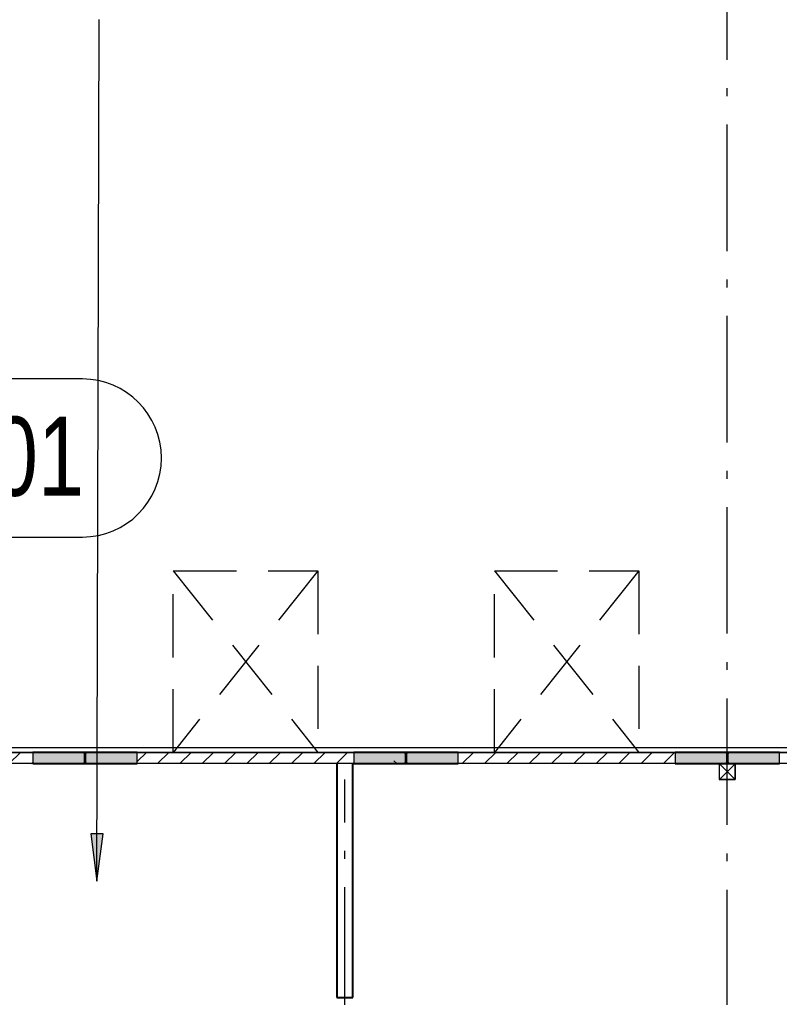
# Model space of a CAD drawing. Header units: metres. Extents: x -55 to 260, y -121 to 64.
# Drawn here: x 88.58 to 98.2, y -63.92 to -51.55 of the extents above; entities that cross this region are included whole.
import ezdxf

# ---------------------------------------------------------------- set-up
doc = ezdxf.new("R2010")
doc.units = ezdxf.units.M
doc.linetypes.add('01_Grid', pattern=[2.32, 1.6, -0.36, 0, -0.36])
doc.linetypes.add('04_Proyection', pattern=[1.2, 0.8, -0.4])
for name, color, linetype, lineweight in [('0-1', 7, 'Continuous', 5), ('03EJES-1', 1, '01_Grid', 5), ('06MUR-1', 253, 'Continuous', 5), ('06MUR-2', 53, 'Continuous', 25), ('06MUR-3', 8, 'Continuous', 25), ('06MUREXT-1', 9, 'Continuous', 15), ('06MUREXT-4', 92, 'Continuous', 15), ('17EQAGUA-1', 253, 'Continuous', 5), ('26VENT-1', 253, 'Continuous', 5), ('26VENT-4', 253, '04_Proyection', 5), ('29NOTAS', 2, 'Continuous', 5), ('32NOMZON', 2, 'Continuous', 5), ('70LINEA-1', 254, 'Continuous', 5), ('70LINEA-2', 1, 'Continuous', 5), ('70LINEA-6', 253, 'Continuous', 5), ('70LINEA_0_25-1', 9, 'Continuous', 15)]:
    doc.layers.add(name, color=color, linetype=linetype, lineweight=lineweight)
doc.styles.add('Arial_1', font='arial.ttf', dxfattribs={"width": 0.75, "height": 1})
pattern_1 = [(50, (0, 0), (2.914806, -0.25534), [0.3048, -3.353]), (355, (0, 0), (-0.5639, 3.05678), [0.24384, -2.682]), (100.451, (0.243, -0.0213), (2.35075, 2.801895), [0.25904, -2.849]), (46.184, (0, 0.8128), (4.336665, -0.672795), [0.4572, -5.029]), (96.636, (0.3614, 0.7567), (3.798, 3.95842), [0.38856, -4.274]), (351.184, (0, 0.813), (3.79858, 3.95859), [0.36576, -4.023]), (21, (0.4064, 0.6096), (2.425556, -1.63645), [0.3048, -3.353]), (326, (0.4064, 0.6096), (0.98876, 2.946903), [0.24384, -2.682]), (71.451, (0.6086, 0.4733), (3.414398, 1.310927), [0.25904, -2.849]), (37.5, (0, 0), (0.049559, 1.352701), [0.13411, -2.516, 0.13411, -2.589, -2.692]), (37.5, (0, 0), (0.049559, 1.352701), [-5.373, 0.13411, -2.558]), (7.5, (0, 0), (1.06888, 1.603233), [0.13411, -1.418, 0.13411, -2.455, -1.026]), (7.5, (0, 0), (1.06888, 1.603233), [-4.141, 0.13411, -0.89205]), (327.5, (-0.9063, 0), (2.1693145, -0.091976), [0.13411, -0.88189, 0.13411, -3.036, -4.206]), (327.5, (-0.9063, 0), (2.1693145, -0.091976), [-4.186, 0.13411, -4.072]), (317.5, (-1.313, 0), (2.370307, 0.40642), [0.13411, -1.187, 0.13411, -1.971, -2.987]), (317.5, (-1.313, 0), (2.370307, 0.40642), [-3.426, 0.13411, -2.853])]
pattern_2 = [(45, (-95.379, 60.889), (-0.14142136, 0.14142136), [])]
pattern_3 = [(45, (-91.315, 60.889), (-0.14142136, 0.14142136), [])]

# ---------------------------------------------------------------- blocks, each defined once
blk = doc.blocks.new('Docks - Knockout - Cw9_x10__ Lv6_x8_-V16-A1 _ A700')
at = {"layer": '70LINEA-2'}
h = blk.add_hatch(dxfattribs=at)
h.set_pattern_fill('FP_17', color=256, style=0, pattern_type=2)
h.set_pattern_definition([(45, (-99.443, 60.889), (-0.14142136, 0.14142136), [])])
h.paths.add_polyline_path([(1.4966, -0.07085), (1.4966, 0.07085), (-1.2466, 0.07085), (-1.2466, -0.07085), (0.34704, -0.07085)])
at = {"layer": '26VENT-1'}
for p, q in [((1.4966, 0.07085), (-1.2466, 0.07085)), ((1.4966, -0.07085), (-1.2466, -0.07085))]:
    blk.add_line(p, q, dxfattribs=at)
at = {"layer": '26VENT-4'}
for p, q in [((-0.7894, 2.36755), (1.0394, 0.07085)), ((1.0394, 2.36755), (-0.7894, 0.07085)), ((-0.7894, 2.36755), (1.0394, 2.36755)), ((-0.7894, 0.07085), (-0.7894, 2.36755)), ((1.0394, 2.36755), (1.0394, 0.07085))]:
    blk.add_line(p, q, dxfattribs=at)
at = {"layer": '70LINEA-6'}
for p, q in [((-1.2466, 0.07085), (1.4966, 0.07085)), ((-1.2466, -0.07085), (-1.2466, 0.07085)), ((1.4966, 0.07085), (1.4966, -0.07085)), ((1.4966, -0.07085), (-1.2466, -0.07085))]:
    blk.add_line(p, q, dxfattribs=at)
blk = doc.blocks.new('Docks - Knockout - Cw9_x10__ Lv6_x8_-V17-A1 _ A700')
at = {"layer": '70LINEA-2'}
h = blk.add_hatch(dxfattribs=at)
h.set_pattern_fill('FP_18', color=256, style=0, pattern_type=2)
h.set_pattern_definition(pattern_2)
h.paths.add_polyline_path([(1.4966, -0.07085), (1.4966, 0.07085), (-1.2466, 0.07085), (-1.2466, -0.07085), (1.32978, -0.07085)])
at = {"layer": '26VENT-1'}
for p, q in [((1.4966, 0.07085), (-1.2466, 0.07085)), ((1.4966, -0.07085), (-1.2466, -0.07085))]:
    blk.add_line(p, q, dxfattribs=at)
at = {"layer": '26VENT-4'}
for p, q in [((-0.7894, 2.36755), (1.0394, 0.07085)), ((1.0394, 2.36755), (-0.7894, 0.07085)), ((-0.7894, 2.36755), (1.0394, 2.36755)), ((-0.7894, 0.07085), (-0.7894, 2.36755)), ((1.0394, 2.36755), (1.0394, 0.07085))]:
    blk.add_line(p, q, dxfattribs=at)
at = {"layer": '70LINEA-6'}
for p, q in [((-1.2466, 0.07085), (1.4966, 0.07085)), ((-1.2466, -0.07085), (-1.2466, 0.07085)), ((1.4966, 0.07085), (1.4966, -0.07085)), ((1.4966, -0.07085), (-1.2466, -0.07085))]:
    blk.add_line(p, q, dxfattribs=at)
blk = doc.blocks.new('Docks - Knockout - Cw9_x10__ Lv6_x8_-V18-A1 _ A700')
at = {"layer": '70LINEA-2'}
h = blk.add_hatch(dxfattribs=at)
h.set_pattern_fill('FP_19', color=256, style=0, pattern_type=2)
h.set_pattern_definition(pattern_3)
h.paths.add_polyline_path([(1.4966, -0.07085), (1.4966, 0.07085), (-1.2466, 0.07085), (-1.2466, -0.07085), (0.77188, -0.07085)])
at = {"layer": '26VENT-1'}
for p, q in [((1.4966, 0.07085), (-1.2466, 0.07085)), ((1.4966, -0.07085), (-1.2466, -0.07085))]:
    blk.add_line(p, q, dxfattribs=at)
at = {"layer": '26VENT-4'}
for p, q in [((-0.7894, 2.36755), (1.0394, 0.07085)), ((1.0394, 2.36755), (-0.7894, 0.07085)), ((-0.7894, 2.36755), (1.0394, 2.36755)), ((-0.7894, 0.07085), (-0.7894, 2.36755)), ((1.0394, 2.36755), (1.0394, 0.07085))]:
    blk.add_line(p, q, dxfattribs=at)
at = {"layer": '70LINEA-6'}
for p, q in [((-1.2466, 0.07085), (1.4966, 0.07085)), ((-1.2466, -0.07085), (-1.2466, 0.07085)), ((1.4966, 0.07085), (1.4966, -0.07085)), ((1.4966, -0.07085), (-1.2466, -0.07085))]:
    blk.add_line(p, q, dxfattribs=at)
blk = doc.blocks.new('Downspout - Square - Downspout - Square 8_x8_-7117014-A1 _ A700')
at = {"layer": '17EQAGUA-1'}
for p, q in [((0.102, 0.203), (-0.102, 0.203)), ((-0.102, 0.203), (-0.102, 0)), ((-0.099, 0.2), (0.099, 0.2)), ((-0.099, 0.003), (-0.099, 0.2)), ((0.099, 0.2), (-0.099, 0.003)), ((-0.099, 0.2), (0.099, 0.003)), ((0.099, 0.2), (0.099, 0.003)), ((0.102, 0), (0.102, 0.203)), ((-0.102, 0), (0.102, 0)), ((0.099, 0.003), (-0.099, 0.003))]:
    blk.add_line(p, q, dxfattribs=at)
blk = doc.blocks.new('22011_AR_rvt-1-A1 _ A700')
at = {"layer": '06MUR-1'}
h = blk.add_hatch(dxfattribs=at)
h.set_pattern_fill('FP_1', color=256, style=0, pattern_type=2)
h.set_pattern_definition(pattern_1)
h.paths.add_polyline_path([(158.334, -60.959), (159.156, -60.959), (159.156, -60.819), (157.836, -60.819), (157.836, -60.959)])
h.paths.add_polyline_path([(161.9, -60.959), (163.219, -60.959), (163.219, -60.819), (161.9, -60.819), (161.9, -60.825)])
h.paths.add_polyline_path([(166.624, -60.959), (166.624, -60.819), (165.965, -60.819), (165.965, -60.959), (166.037, -60.959)])
h.paths.add_polyline_path([(151.028, -60.959), (151.028, -60.819), (149.708, -60.819), (149.708, -60.959)])
h.paths.add_polyline_path([(145.644, -60.959), (146.964, -60.959), (146.964, -60.819), (145.644, -60.819), (145.644, -60.891)])
h.paths.add_polyline_path([(153.772, -60.959), (155.092, -60.959), (155.092, -60.819), (153.772, -60.819), (153.772, -60.858)])
h.paths.add_polyline_path([(142.9, -60.959), (142.9, -60.819), (141.58, -60.819), (141.58, -60.959)])
h.paths.add_polyline_path([(137.516, -60.959), (138.836, -60.959), (138.836, -60.819), (137.516, -60.819), (137.516, -60.924)])
h.paths.add_polyline_path([(130.603, -60.959), (130.708, -60.959), (130.708, -60.819), (128.654, -60.819), (128.654, -60.959), (129.062, -60.959)])
h.paths.add_polyline_path([(133.452, -60.959), (134.772, -60.959), (134.772, -60.819), (133.452, -60.819), (133.452, -60.941)])
h.paths.add_polyline_path([(127.378, -60.959), (127.378, -60.819), (125.324, -60.823), (125.324, -60.959), (125.981, -60.959)])
h.paths.add_polyline_path([(117.196, -60.959), (118.516, -60.959), (118.516, -60.819), (117.196, -60.819), (117.196, -60.941)])
h.paths.add_polyline_path([(122.58, -60.959), (122.58, -60.819), (121.26, -60.819), (121.26, -60.959), (121.359, -60.959)])
h.paths.add_polyline_path([(114.452, -60.959), (114.452, -60.819), (113.132, -60.819), (113.132, -60.959)])
h.paths.add_polyline_path([(109.068, -60.959), (110.388, -60.959), (110.388, -60.819), (109.068, -60.819), (109.068, -60.927)])
h.paths.add_polyline_path([(105.004, -60.959), (106.324, -60.959), (106.324, -60.819), (105.004, -60.819), (105.004, -60.919)])
h.paths.add_polyline_path([(100.94, -60.959), (102.26, -60.959), (102.26, -60.819), (100.94, -60.819), (100.94, -60.912)])
h.paths.add_polyline_path([(98.196, -60.959), (98.196, -60.819), (96.876, -60.819), (96.876, -60.959)])
h.paths.add_polyline_path([(90.068, -60.959), (90.068, -60.819), (88.748, -60.819), (88.748, -60.959), (89.006, -60.959)])
h.paths.add_polyline_path([(93.628, -60.959), (94.132, -60.959), (94.132, -60.819), (92.812, -60.819), (92.812, -60.959)])
h.paths.add_polyline_path([(85.924, -60.959), (86.004, -60.959), (86.004, -60.819), (85.141, -60.819), (85.141, -60.959)])
h.paths.add_polyline_path([(80.62, -60.959), (81.483, -60.959), (81.483, -60.819), (80.62, -60.819), (80.62, -60.92)])
h.paths.add_polyline_path([(77.876, -60.959), (77.876, -60.819), (75.822, -60.819), (75.822, -60.959), (76.681, -60.959)])
h.paths.add_polyline_path([(69.748, -60.959), (69.748, -60.819), (68.428, -60.819), (68.428, -60.959)])
h.paths.add_polyline_path([(74.546, -60.959), (74.546, -60.819), (72.492, -60.819), (72.492, -60.959), (73.599, -60.959)])
h.paths.add_polyline_path([(61.274, -60.959), (61.62, -60.959), (61.62, -60.819), (60.3, -60.819), (60.3, -60.959)])
h.paths.add_polyline_path([(56.236, -60.959), (57.556, -60.959), (57.556, -60.819), (56.236, -60.819), (56.236, -60.913)])
h.paths.add_polyline_path([(64.364, -60.959), (65.684, -60.959), (65.684, -60.819), (64.364, -60.819), (64.364, -60.902)])
h.paths.add_polyline_path([(49.428, -60.959), (49.428, -60.819), (48.108, -60.819), (48.108, -60.959), (48.949, -60.959)])
h.paths.add_polyline_path([(44.044, -60.959), (45.364, -60.959), (45.364, -60.819), (44.044, -60.819), (44.044, -60.928)])
h.paths.add_polyline_path([(52.172, -60.959), (53.492, -60.959), (53.492, -60.819), (52.172, -60.819), (52.172, -60.918)])
h.paths.add_polyline_path([(41.3, -60.959), (41.3, -60.819), (39.98, -60.819), (39.98, -60.959), (41.246, -60.959)])
h.paths.add_polyline_path([(31.852, -60.959), (33.172, -60.959), (33.172, -60.819), (31.852, -60.819), (31.852, -60.944)])
h.paths.add_polyline_path([(36.624, -60.959), (37.236, -60.959), (37.236, -60.819), (35.916, -60.819), (35.916, -60.959)])
h.paths.add_polyline_path([(28.921, -60.959), (29.108, -60.959), (29.108, -60.819), (27.788, -60.819), (27.788, -60.959)])
h.paths.add_polyline_path([(19.677, -60.959), (20.98, -60.958), (20.98, -60.819), (19.661, -60.819), (19.661, -60.959)])
h.paths.add_polyline_path([(24.299, -60.959), (25.044, -60.959), (25.044, -60.819), (23.724, -60.819), (23.724, -60.959)])
h.paths.add_polyline_path([(16.915, -60.959), (16.915, -60.819), (16.256, -60.819), (16.256, -60.959), (16.596, -60.959)])
h = blk.add_hatch(dxfattribs=at)
h.set_pattern_fill('FP_1', color=256, style=0, pattern_type=2)
h.set_pattern_definition(pattern_1)
h.paths.add_polyline_path([(155.092, -60.819), (155.092, -60.818), (153.772, -60.819)])
h.paths.add_polyline_path([(110.388, -60.819), (110.388, -60.818), (109.068, -60.819)])
h.paths.add_polyline_path([(114.452, -60.819), (114.452, -60.818), (113.132, -60.819)])
h.paths.add_polyline_path([(98.196, -60.819), (98.196, -60.818), (96.876, -60.819)])
h.paths.add_polyline_path([(94.132, -60.819), (94.132, -60.818), (93.628, -60.819)])
h.paths.add_polyline_path([(102.26, -60.819), (102.26, -60.818), (100.94, -60.819)])
h.paths.add_polyline_path([(81.483, -60.819), (81.483, -60.818), (80.62, -60.819)])
h.paths.add_polyline_path([(90.068, -60.819), (90.068, -60.818), (89.006, -60.819)])
h.paths.add_polyline_path([(69.748, -60.819), (69.748, -60.818), (68.428, -60.819)])
h.paths.add_polyline_path([(61.62, -60.819), (61.62, -60.818), (61.274, -60.819)])
h.paths.add_polyline_path([(45.364, -60.819), (45.364, -60.818), (44.044, -60.819)])
h.paths.add_polyline_path([(33.172, -60.819), (33.172, -60.818), (31.852, -60.819)])
h.paths.add_polyline_path([(20.98, -60.819), (20.98, -60.818), (20.448, -60.819)])
at = {"layer": '70LINEA-2'}
h = blk.add_hatch(dxfattribs=at)
h.set_pattern_fill('FP_1', color=256, style=0, pattern_type=2)
h.set_pattern_definition(pattern_1)
h.paths.add_polyline_path([(90.068, -60.959), (90.068, -60.819), (89.43, -60.819), (89.414, -60.835), (89.414, -60.944), (89.43, -60.959)])
h.paths.add_polyline_path([(92.812, -60.959), (93.45, -60.959), (93.466, -60.944), (93.466, -60.835), (93.45, -60.819), (92.812, -60.819), (92.812, -60.937)])
h = blk.add_hatch(dxfattribs=at)
h.set_pattern_fill('FP_1', color=256, style=0, pattern_type=2)
h.set_pattern_definition(pattern_1)
h.paths.add_polyline_path([(97.514, -60.959), (97.53, -60.944), (97.53, -60.835), (97.514, -60.819), (96.876, -60.819), (96.876, -60.959)])
h.paths.add_polyline_path([(93.494, -60.959), (94.132, -60.959), (94.132, -60.819), (93.494, -60.819), (93.478, -60.835), (93.478, -60.944)])
at = {"layer": '06MUR-2'}
for p, q in [((90.068, -60.819), (88.748, -60.819)), ((94.132, -60.819), (92.812, -60.819)), ((98.196, -60.819), (96.876, -60.819)), ((88.748, -60.959), (90.068, -60.959)), ((92.812, -60.959), (94.132, -60.959)), ((96.876, -60.959), (98.196, -60.959))]:
    blk.add_line(p, q, dxfattribs=at)
at = {"layer": '06MUREXT-1'}
for p, q in [((90.068, -60.818), (88.748, -60.818)), ((94.132, -60.818), (92.812, -60.818)), ((98.196, -60.818), (96.876, -60.818)), ((88.748, -60.96), (90.068, -60.96)), ((92.812, -60.96), (94.132, -60.96)), ((96.876, -60.96), (97.434, -60.96)), ((97.638, -60.96), (98.196, -60.96))]:
    blk.add_line(p, q, dxfattribs=at)
at = {"layer": '70LINEA-1'}
blk.add_line((19.755, -60.756), (163.125, -60.756), dxfattribs=at)
at = {"layer": '70LINEA_0_25-1'}
for p, q in [((89.386, -60.818), (88.748, -60.818)), ((89.386, -60.819), (88.748, -60.819)), ((88.748, -60.819), (89.386, -60.819)), ((89.386, -60.819), (89.386, -60.818)), ((89.402, -60.835), (89.386, -60.819)), ((89.402, -60.944), (89.402, -60.835)), ((89.43, -60.819), (89.414, -60.835)), ((89.414, -60.835), (89.414, -60.944)), ((90.068, -60.818), (89.43, -60.818)), ((89.43, -60.818), (89.43, -60.819)), ((90.068, -60.819), (89.43, -60.819)), ((89.43, -60.819), (90.068, -60.819)), ((93.45, -60.818), (92.812, -60.818)), ((93.45, -60.819), (92.812, -60.819)), ((92.812, -60.819), (93.45, -60.819)), ((93.45, -60.819), (93.45, -60.818)), ((93.466, -60.835), (93.45, -60.819)), ((93.466, -60.944), (93.466, -60.835)), ((93.494, -60.819), (93.478, -60.835)), ((93.478, -60.835), (93.478, -60.944)), ((94.132, -60.818), (93.494, -60.818)), ((93.494, -60.818), (93.494, -60.819)), ((94.132, -60.819), (93.494, -60.819)), ((93.494, -60.819), (94.132, -60.819)), ((97.514, -60.818), (96.876, -60.818)), ((97.514, -60.819), (96.876, -60.819)), ((96.876, -60.819), (97.514, -60.819)), ((97.514, -60.819), (97.514, -60.818)), ((97.53, -60.835), (97.514, -60.819)), ((97.53, -60.944), (97.53, -60.835)), ((97.558, -60.819), (97.542, -60.835)), ((97.542, -60.835), (97.542, -60.944)), ((98.196, -60.818), (97.558, -60.818)), ((97.558, -60.818), (97.558, -60.819)), ((98.196, -60.819), (97.558, -60.819)), ((97.558, -60.819), (98.196, -60.819)), ((88.748, -60.959), (89.386, -60.959)), ((89.386, -60.959), (88.748, -60.959)), ((88.748, -60.96), (89.386, -60.96)), ((89.386, -60.959), (89.402, -60.944)), ((89.386, -60.96), (89.386, -60.959)), ((89.414, -60.944), (89.43, -60.959)), ((89.43, -60.959), (90.068, -60.959)), ((90.068, -60.959), (89.43, -60.959)), ((89.43, -60.959), (89.43, -60.96)), ((89.43, -60.96), (90.068, -60.96)), ((92.812, -60.959), (93.45, -60.959)), ((93.45, -60.959), (92.812, -60.959)), ((92.812, -60.96), (93.45, -60.96)), ((93.45, -60.959), (93.466, -60.944)), ((93.45, -60.96), (93.45, -60.959)), ((93.478, -60.944), (93.494, -60.959)), ((93.494, -60.959), (94.132, -60.959)), ((94.132, -60.959), (93.494, -60.959)), ((93.494, -60.959), (93.494, -60.96)), ((93.494, -60.96), (94.132, -60.96)), ((96.876, -60.959), (97.514, -60.959)), ((97.514, -60.959), (96.876, -60.959)), ((96.876, -60.96), (97.434, -60.96)), ((97.514, -60.959), (97.53, -60.944)), ((97.514, -60.96), (97.514, -60.959)), ((97.542, -60.944), (97.558, -60.959)), ((97.558, -60.959), (98.196, -60.959)), ((98.196, -60.959), (97.558, -60.959)), ((97.558, -60.959), (97.558, -60.96)), ((97.638, -60.96), (98.196, -60.96))]:
    blk.add_line(p, q, dxfattribs=at)
at = {"layer": '17EQAGUA-1', "rotation": 180}
blk.add_blockref('Downspout - Square - Downspout - Square 8_x8_-7117014-A1 _ A700', (97.536, -60.96), dxfattribs=at)
at = {"layer": '26VENT-1'}
for name, p in [('Docks - Knockout - Cw9_x10__ Lv6_x8_-V18-A1 _ A700', (91.315, -60.889)), ('Docks - Knockout - Cw9_x10__ Lv6_x8_-V17-A1 _ A700', (95.379, -60.889)), ('Docks - Knockout - Cw9_x10__ Lv6_x8_-V16-A1 _ A700', (99.443, -60.889))]:
    blk.add_blockref(name, p, dxfattribs=at)
blk = doc.blocks.new('Docks - Knockout - Cw9_x10__ Lv6_x8_-V418-A1 _ A700')
at = {"layer": '70LINEA-2'}
h = blk.add_hatch(dxfattribs=at)
h.set_pattern_fill('FP_18', color=256, style=0, pattern_type=2)
h.set_pattern_definition(pattern_2)
h.paths.add_polyline_path([(1.4966, -0.07085), (1.4966, 0.07085), (-1.2466, 0.07085), (-1.2466, -0.07085), (1.32978, -0.07085)])
at = {"layer": '26VENT-1'}
for p, q in [((1.4966, 0.07085), (-1.2466, 0.07085)), ((1.4966, -0.07085), (-1.2466, -0.07085))]:
    blk.add_line(p, q, dxfattribs=at)
at = {"layer": '26VENT-4'}
for p, q in [((-0.7894, 2.36755), (1.0394, 0.07085)), ((1.0394, 2.36755), (-0.7894, 0.07085)), ((-0.7894, 2.36755), (1.0394, 2.36755)), ((-0.7894, 0.07085), (-0.7894, 2.36755)), ((1.0394, 2.36755), (1.0394, 0.07085))]:
    blk.add_line(p, q, dxfattribs=at)
at = {"layer": '70LINEA-6'}
for p, q in [((-1.2466, 0.07085), (1.4966, 0.07085)), ((-1.2466, -0.07085), (-1.2466, 0.07085)), ((1.4966, 0.07085), (1.4966, -0.07085)), ((1.4966, -0.07085), (-1.2466, -0.07085))]:
    blk.add_line(p, q, dxfattribs=at)
blk = doc.blocks.new('Docks - Knockout - Cw9_x10__ Lv6_x8_-V419-A1 _ A700')
at = {"layer": '70LINEA-2'}
h = blk.add_hatch(dxfattribs=at)
h.set_pattern_fill('FP_19', color=256, style=0, pattern_type=2)
h.set_pattern_definition(pattern_3)
h.paths.add_polyline_path([(1.4966, -0.07085), (1.4966, 0.07085), (-1.2466, 0.07085), (-1.2466, -0.07085), (0.77188, -0.07085)])
at = {"layer": '26VENT-1'}
for p, q in [((1.4966, 0.07085), (-1.2466, 0.07085)), ((1.4966, -0.07085), (-1.2466, -0.07085))]:
    blk.add_line(p, q, dxfattribs=at)
at = {"layer": '26VENT-4'}
for p, q in [((-0.7894, 2.36755), (1.0394, 0.07085)), ((1.0394, 2.36755), (-0.7894, 0.07085)), ((-0.7894, 2.36755), (1.0394, 2.36755)), ((-0.7894, 0.07085), (-0.7894, 2.36755)), ((1.0394, 2.36755), (1.0394, 0.07085))]:
    blk.add_line(p, q, dxfattribs=at)
at = {"layer": '70LINEA-6'}
for p, q in [((-1.2466, 0.07085), (1.4966, 0.07085)), ((-1.2466, -0.07085), (-1.2466, 0.07085)), ((1.4966, 0.07085), (1.4966, -0.07085)), ((1.4966, -0.07085), (-1.2466, -0.07085))]:
    blk.add_line(p, q, dxfattribs=at)
blk = doc.blocks.new('Docks - Knockout - Cw9_x10__ Lv6_x8_-V420-A1 _ A700')
at = {"layer": '70LINEA-2'}
h = blk.add_hatch(dxfattribs=at)
h.set_pattern_fill('FP_35', color=256, style=0, pattern_type=2)
h.set_pattern_definition([(45, (-87.251, 60.889), (-0.14142136, 0.14142136), [])])
h.paths.add_polyline_path([(1.4966, -0.07085), (1.4966, 0.07085), (-1.2466, 0.07085), (-1.2466, -0.07085), (0.21399, -0.07085)])
at = {"layer": '26VENT-1'}
for p, q in [((1.4966, 0.07085), (-1.2466, 0.07085)), ((1.4966, -0.07085), (-1.2466, -0.07085))]:
    blk.add_line(p, q, dxfattribs=at)
at = {"layer": '26VENT-4'}
for p, q in [((-0.7894, 2.36755), (1.0394, 0.07085)), ((1.0394, 2.36755), (-0.7894, 0.07085)), ((-0.7894, 2.36755), (1.0394, 2.36755)), ((-0.7894, 0.07085), (-0.7894, 2.36755)), ((1.0394, 2.36755), (1.0394, 0.07085))]:
    blk.add_line(p, q, dxfattribs=at)
at = {"layer": '70LINEA-6'}
for p, q in [((-1.2466, 0.07085), (1.4966, 0.07085)), ((-1.2466, -0.07085), (-1.2466, 0.07085)), ((1.4966, 0.07085), (1.4966, -0.07085)), ((1.4966, -0.07085), (-1.2466, -0.07085))]:
    blk.add_line(p, q, dxfattribs=at)
blk = doc.blocks.new('Downspout - Square - Downspout - Square 8_x8_-V438-A1 _ A700')
at = {"layer": '17EQAGUA-1'}
for p, q in [((0.102, 0.203), (-0.102, 0.203)), ((-0.102, 0.203), (-0.102, 0)), ((-0.099, 0.2), (0.099, 0.2)), ((-0.099, 0.003), (-0.099, 0.2)), ((0.099, 0.2), (-0.099, 0.003)), ((-0.099, 0.2), (0.099, 0.003)), ((0.099, 0.2), (0.099, 0.003)), ((0.102, 0), (0.102, 0.203)), ((-0.102, 0), (0.102, 0)), ((0.099, 0.003), (-0.099, 0.003))]:
    blk.add_line(p, q, dxfattribs=at)
blk = doc.blocks.new('22011_AR_rvt-2-A1 _ A700')
at = {"layer": '06MUR-1'}
h = blk.add_hatch(dxfattribs=at)
h.set_pattern_fill('FP_1', color=256, style=0, pattern_type=2)
h.set_pattern_definition(pattern_1)
h.paths.add_polyline_path([(157.836, -60.959), (159.156, -60.959), (159.156, -60.819), (157.836, -60.819), (157.836, -60.841)])
h.paths.add_polyline_path([(161.9, -60.959), (163.219, -60.959), (163.219, -60.819), (161.9, -60.819), (161.9, -60.825)])
h.paths.add_polyline_path([(166.624, -60.959), (166.624, -60.819), (165.965, -60.819), (165.965, -60.959), (166.037, -60.959)])
h.paths.add_polyline_path([(151.028, -60.959), (151.028, -60.819), (149.708, -60.819), (149.708, -60.959)])
h.paths.add_polyline_path([(145.644, -60.959), (146.964, -60.959), (146.964, -60.819), (145.644, -60.819), (145.644, -60.891)])
h.paths.add_polyline_path([(153.772, -60.959), (155.092, -60.959), (155.092, -60.819), (153.772, -60.819), (153.772, -60.858)])
h.paths.add_polyline_path([(141.58, -60.959), (142.9, -60.959), (142.9, -60.819), (141.58, -60.819), (141.58, -60.908)])
h.paths.add_polyline_path([(137.516, -60.959), (138.836, -60.959), (138.836, -60.819), (137.516, -60.819), (137.516, -60.924)])
h.paths.add_polyline_path([(133.452, -60.959), (134.772, -60.959), (134.772, -60.819), (133.452, -60.819), (133.452, -60.941)])
h.paths.add_polyline_path([(125.981, -60.959), (127.378, -60.959), (127.378, -60.819), (125.324, -60.823), (125.324, -60.959)])
h.paths.add_polyline_path([(130.708, -60.959), (130.708, -60.819), (128.654, -60.819), (128.654, -60.959), (130.603, -60.959)])
h.paths.add_polyline_path([(121.26, -60.959), (122.58, -60.959), (122.58, -60.819), (121.26, -60.819), (121.26, -60.948)])
h.paths.add_polyline_path([(118.516, -60.959), (118.516, -60.819), (117.196, -60.819), (117.196, -60.959)])
h.paths.add_polyline_path([(105.004, -60.959), (106.324, -60.959), (106.324, -60.819), (105.004, -60.819), (105.004, -60.919)])
h.paths.add_polyline_path([(110.388, -60.959), (110.388, -60.819), (109.068, -60.819), (109.068, -60.959)])
h.paths.add_polyline_path([(114.452, -60.959), (114.452, -60.819), (113.132, -60.819), (113.132, -60.959)])
h.paths.add_polyline_path([(94.132, -60.959), (94.132, -60.819), (92.812, -60.819), (92.812, -60.959), (93.628, -60.959)])
h.paths.add_polyline_path([(98.196, -60.959), (98.196, -60.819), (96.876, -60.819), (96.876, -60.959)])
h.paths.add_polyline_path([(102.26, -60.959), (102.26, -60.819), (100.94, -60.819), (100.94, -60.959)])
h.paths.add_polyline_path([(86.004, -60.959), (86.004, -60.819), (85.141, -60.819), (85.141, -60.959), (85.924, -60.959)])
h.paths.add_polyline_path([(90.068, -60.959), (90.068, -60.819), (88.748, -60.819), (88.748, -60.959), (89.006, -60.959)])
h.paths.add_polyline_path([(81.483, -60.959), (81.483, -60.819), (80.62, -60.819), (80.62, -60.959)])
h.paths.add_polyline_path([(73.599, -60.959), (74.546, -60.959), (74.546, -60.819), (72.492, -60.819), (72.492, -60.959)])
h.paths.add_polyline_path([(69.748, -60.959), (69.748, -60.819), (68.428, -60.819), (68.428, -60.959)])
h.paths.add_polyline_path([(77.876, -60.959), (77.876, -60.819), (75.822, -60.819), (75.822, -60.959), (76.681, -60.959)])
h.paths.add_polyline_path([(65.684, -60.959), (65.684, -60.819), (64.364, -60.819), (64.364, -60.959)])
h.paths.add_polyline_path([(61.62, -60.959), (61.62, -60.819), (60.3, -60.819), (60.3, -60.959), (61.274, -60.959)])
h.paths.add_polyline_path([(56.236, -60.959), (57.556, -60.959), (57.556, -60.819), (56.236, -60.819), (56.236, -60.913)])
h.paths.add_polyline_path([(52.172, -60.959), (53.492, -60.959), (53.492, -60.819), (52.172, -60.819), (52.172, -60.918)])
h.paths.add_polyline_path([(44.044, -60.959), (45.364, -60.959), (45.364, -60.819), (44.044, -60.819), (44.044, -60.928)])
h.paths.add_polyline_path([(49.428, -60.959), (49.428, -60.819), (48.108, -60.819), (48.108, -60.959), (48.949, -60.959)])
h.paths.add_polyline_path([(41.3, -60.959), (41.3, -60.819), (39.98, -60.819), (39.98, -60.959), (41.246, -60.959)])
h.paths.add_polyline_path([(33.172, -60.959), (33.172, -60.819), (31.852, -60.819), (31.852, -60.959)])
h.paths.add_polyline_path([(36.624, -60.959), (37.236, -60.959), (37.236, -60.819), (35.916, -60.819), (35.916, -60.959)])
h.paths.add_polyline_path([(27.788, -60.959), (29.108, -60.959), (29.108, -60.819), (27.788, -60.819), (27.788, -60.949)])
h.paths.add_polyline_path([(20.98, -60.959), (20.98, -60.819), (19.661, -60.819), (19.661, -60.959), (20.448, -60.959)])
h.paths.add_polyline_path([(16.596, -60.959), (16.915, -60.959), (16.915, -60.819), (16.256, -60.819), (16.256, -60.959)])
h.paths.add_polyline_path([(25.044, -60.959), (25.044, -60.819), (23.724, -60.819), (23.724, -60.959), (24.299, -60.959)])
h = blk.add_hatch(dxfattribs=at)
h.set_pattern_fill('FP_1', color=256, style=0, pattern_type=2)
h.set_pattern_definition(pattern_1)
h.paths.add_polyline_path([(163.219, -60.819), (163.219, -60.818), (163.133, -60.819)])
h.paths.add_polyline_path([(159.156, -60.819), (159.156, -60.818), (158.334, -60.819)])
h.paths.add_polyline_path([(138.836, -60.819), (138.836, -60.818), (137.516, -60.819)])
h.paths.add_polyline_path([(127.378, -60.819), (127.379, -60.818), (125.981, -60.819)])
h.paths.add_polyline_path([(134.772, -60.819), (134.772, -60.818), (133.684, -60.819)])
h.paths.add_polyline_path([(118.516, -60.819), (118.516, -60.818), (117.196, -60.819)])
h.paths.add_polyline_path([(130.708, -60.819), (130.708, -60.818), (130.603, -60.819)])
h.paths.add_polyline_path([(98.196, -60.819), (98.196, -60.818), (96.876, -60.819)])
h.paths.add_polyline_path([(94.132, -60.819), (94.132, -60.818), (93.628, -60.819)])
h.paths.add_polyline_path([(81.483, -60.819), (81.483, -60.818), (80.62, -60.819)])
h.paths.add_polyline_path([(74.546, -60.819), (74.547, -60.818), (73.599, -60.819)])
h.paths.add_polyline_path([(57.556, -60.819), (57.556, -60.818), (56.236, -60.819)])
h.paths.add_polyline_path([(65.684, -60.819), (65.684, -60.818), (64.364, -60.819)])
h = blk.add_hatch(dxfattribs=at)
h.set_pattern_fill('FP_1', color=256, style=0, pattern_type=2)
h.set_pattern_definition(pattern_1)
h.paths.add_polyline_path([(161.9, -60.96), (163.22, -60.96), (163.219, -60.959), (161.9, -60.959)])
h.paths.add_polyline_path([(166.624, -60.96), (166.624, -60.959), (165.965, -60.959), (165.964, -60.96), (166.243, -60.96)])
h.paths.add_polyline_path([(142.9, -60.96), (142.9, -60.959), (141.58, -60.96)])
h.paths.add_polyline_path([(138.836, -60.96), (138.836, -60.959), (137.516, -60.96)])
h.paths.add_polyline_path([(118.516, -60.96), (118.516, -60.959), (117.196, -60.96)])
h.paths.add_polyline_path([(106.324, -60.96), (106.324, -60.959), (105.004, -60.96)])
h.paths.add_polyline_path([(94.132, -60.96), (94.132, -60.959), (93.628, -60.96)])
h.paths.add_polyline_path([(81.483, -60.96), (81.483, -60.959), (80.62, -60.96)])
h.paths.add_polyline_path([(77.876, -60.96), (77.876, -60.959), (76.681, -60.96)])
h.paths.add_polyline_path([(90.068, -60.96), (90.068, -60.959), (89.006, -60.96)])
h.paths.add_polyline_path([(61.62, -60.96), (61.62, -60.959), (61.274, -60.96)])
h.paths.add_polyline_path([(65.684, -60.96), (65.684, -60.959), (64.364, -60.96)])
h.paths.add_polyline_path([(45.364, -60.96), (45.364, -60.959), (44.044, -60.96)])
h.paths.add_polyline_path([(53.492, -60.96), (53.492, -60.959), (52.172, -60.96)])
h.paths.add_polyline_path([(33.172, -60.96), (33.172, -60.959), (31.852, -60.96)])
h.paths.add_polyline_path([(19.677, -60.96), (19.661, -60.959), (19.66, -60.96)])
h.paths.add_polyline_path([(16.637, -60.96), (16.916, -60.96), (16.915, -60.959), (16.596, -60.96)])
at = {"layer": '70LINEA-2'}
h = blk.add_hatch(dxfattribs=at)
h.set_pattern_fill('FP_1', color=256, style=0, pattern_type=2)
h.set_pattern_definition(pattern_1)
h.paths.add_polyline_path([(90.068, -60.959), (90.068, -60.819), (89.43, -60.819), (89.414, -60.835), (89.414, -60.944), (89.43, -60.959)])
h.paths.add_polyline_path([(92.812, -60.959), (93.45, -60.959), (93.466, -60.944), (93.466, -60.835), (93.45, -60.819), (92.812, -60.819), (92.812, -60.937)])
h = blk.add_hatch(dxfattribs=at)
h.set_pattern_fill('FP_1', color=256, style=0, pattern_type=2)
h.set_pattern_definition(pattern_1)
h.paths.add_polyline_path([(94.132, -60.959), (94.132, -60.819), (93.494, -60.819), (93.478, -60.835), (93.478, -60.944), (93.494, -60.959), (93.628, -60.959)])
h.paths.add_polyline_path([(97.514, -60.959), (97.53, -60.944), (97.53, -60.835), (97.514, -60.819), (96.876, -60.819), (96.876, -60.959)])
at = {"layer": '06MUR-2'}
for p, q in [((90.068, -60.819), (88.748, -60.819)), ((94.132, -60.819), (92.812, -60.819)), ((98.196, -60.819), (96.876, -60.819)), ((88.748, -60.959), (90.068, -60.959)), ((92.812, -60.959), (94.132, -60.959)), ((96.876, -60.959), (98.196, -60.959))]:
    blk.add_line(p, q, dxfattribs=at)
at = {"layer": '06MUREXT-1'}
for p, q in [((90.068, -60.818), (88.748, -60.818)), ((94.132, -60.818), (92.812, -60.818)), ((98.196, -60.818), (96.876, -60.818)), ((88.748, -60.96), (90.068, -60.96)), ((92.812, -60.96), (94.132, -60.96)), ((96.876, -60.96), (97.434, -60.96)), ((97.638, -60.96), (98.196, -60.96))]:
    blk.add_line(p, q, dxfattribs=at)
at = {"layer": '70LINEA-1'}
blk.add_line((19.755, -60.756), (163.125, -60.756), dxfattribs=at)
at = {"layer": '70LINEA_0_25-1'}
for p, q in [((89.386, -60.818), (88.748, -60.818)), ((89.386, -60.819), (88.748, -60.819)), ((88.748, -60.819), (89.386, -60.819)), ((89.386, -60.819), (89.386, -60.818)), ((89.402, -60.835), (89.386, -60.819)), ((89.402, -60.944), (89.402, -60.835)), ((89.43, -60.819), (89.414, -60.835)), ((89.414, -60.835), (89.414, -60.944)), ((90.068, -60.818), (89.43, -60.818)), ((89.43, -60.818), (89.43, -60.819)), ((90.068, -60.819), (89.43, -60.819)), ((89.43, -60.819), (90.068, -60.819)), ((93.45, -60.818), (92.812, -60.818)), ((93.45, -60.819), (92.812, -60.819)), ((92.812, -60.819), (93.45, -60.819)), ((93.45, -60.819), (93.45, -60.818)), ((93.466, -60.835), (93.45, -60.819)), ((93.466, -60.944), (93.466, -60.835)), ((93.494, -60.819), (93.478, -60.835)), ((93.478, -60.835), (93.478, -60.944)), ((94.132, -60.818), (93.494, -60.818)), ((93.494, -60.818), (93.494, -60.819)), ((94.132, -60.819), (93.494, -60.819)), ((93.494, -60.819), (94.132, -60.819)), ((97.514, -60.818), (96.876, -60.818)), ((97.514, -60.819), (96.876, -60.819)), ((96.876, -60.819), (97.514, -60.819)), ((97.514, -60.819), (97.514, -60.818)), ((97.53, -60.835), (97.514, -60.819)), ((97.53, -60.944), (97.53, -60.835)), ((97.558, -60.819), (97.542, -60.835)), ((97.542, -60.835), (97.542, -60.944)), ((98.196, -60.818), (97.558, -60.818)), ((97.558, -60.818), (97.558, -60.819)), ((98.196, -60.819), (97.558, -60.819)), ((97.558, -60.819), (98.196, -60.819)), ((88.748, -60.959), (89.386, -60.959)), ((89.386, -60.959), (88.748, -60.959)), ((88.748, -60.96), (89.386, -60.96)), ((89.386, -60.959), (89.402, -60.944)), ((89.386, -60.96), (89.386, -60.959)), ((89.414, -60.944), (89.43, -60.959)), ((89.43, -60.959), (90.068, -60.959)), ((90.068, -60.959), (89.43, -60.959)), ((89.43, -60.959), (89.43, -60.96)), ((89.43, -60.96), (90.068, -60.96)), ((92.812, -60.959), (93.45, -60.959)), ((93.45, -60.959), (92.812, -60.959)), ((92.812, -60.96), (93.45, -60.96)), ((93.45, -60.959), (93.466, -60.944)), ((93.45, -60.96), (93.45, -60.959)), ((93.478, -60.944), (93.494, -60.959)), ((93.494, -60.959), (94.132, -60.959)), ((94.132, -60.959), (93.494, -60.959)), ((93.494, -60.959), (93.494, -60.96)), ((93.494, -60.96), (94.132, -60.96)), ((96.876, -60.959), (97.514, -60.959)), ((97.514, -60.959), (96.876, -60.959)), ((96.876, -60.96), (97.434, -60.96)), ((97.514, -60.959), (97.53, -60.944)), ((97.514, -60.96), (97.514, -60.959)), ((97.542, -60.944), (97.558, -60.959)), ((97.558, -60.959), (98.196, -60.959)), ((98.196, -60.959), (97.558, -60.959)), ((97.558, -60.959), (97.558, -60.96)), ((97.638, -60.96), (98.196, -60.96))]:
    blk.add_line(p, q, dxfattribs=at)
at = {"layer": '17EQAGUA-1', "rotation": 180}
blk.add_blockref('Downspout - Square - Downspout - Square 8_x8_-V438-A1 _ A700', (97.536, -60.96), dxfattribs=at)
at = {"layer": '26VENT-1'}
for name, p in [('Docks - Knockout - Cw9_x10__ Lv6_x8_-V420-A1 _ A700', (87.251, -60.889)), ('Docks - Knockout - Cw9_x10__ Lv6_x8_-V419-A1 _ A700', (91.315, -60.889)), ('Docks - Knockout - Cw9_x10__ Lv6_x8_-V418-A1 _ A700', (95.379, -60.889))]:
    blk.add_blockref(name, p, dxfattribs=at)
blk = doc.blocks.new('T_Door - Standard-1534403-A1 _ A700')
at = {"layer": '29NOTAS'}
for p, q in [((0.005, 0.0025), (-0.005, 0.0025)), ((-0.005, -0.0025), (0.005, -0.0025))]:
    blk.add_line(p, q, dxfattribs=at)
for centre, start, end in [((-0.005, 0), 90, 270), ((0.005, 0), 270, 90)]:
    blk.add_arc(centre, 0.0025, start, end, dxfattribs=at)

msp = doc.modelspace()

# ---------------------------------------------------------------- hatches: boundary and pattern name
at = {"layer": '32NOMZON'}
msp.add_hatch(color=256, dxfattribs=at).paths.add_polyline_path([(89.5578, -62.4478), (89.6384, -61.848), (89.4804, -61.8476)])

# ---------------------------------------------------------------- linework, layer by layer
at = {"layer": '03EJES-1'}
for p, q in [((97.536, -117.3961), (97.536, 60.3168)), ((255.455, -60.96), (-51.4051, -60.96)), ((92.6964, -107.6843), (92.6964, -61.1632))]:
    msp.add_line(p, q, dxfattribs=at)
at = {"layer": '06MUR-3'}
for p, q in [((92.5948, -60.96), (92.5948, -63.9186)), ((92.798, -63.9186), (92.798, -60.96)), ((92.5948, -63.9186), (92.798, -63.9186)), ((92.6964, -63.9196), (92.6964, -63.9186))]:
    msp.add_line(p, q, dxfattribs=at)
at = {"layer": '06MUREXT-4'}
for p, q in [((92.5938, -60.96), (92.5938, -63.9196)), ((92.799, -63.9196), (92.799, -60.96))]:
    msp.add_line(p, q, dxfattribs=at)
at = {"layer": '32NOMZON'}
for p, q in [((89.5578, -62.4478), (89.5862, -51.5463)), ((89.6384, -61.848), (89.4804, -61.8476)), ((89.4804, -61.8476), (89.5578, -62.4478)), ((89.5578, -62.4478), (89.6384, -61.848))]:
    msp.add_line(p, q, dxfattribs=at)

# ---------------------------------------------------------------- block references
at = {"layer": '0-1'}
for name in ['22011_AR_rvt-2-A1 _ A700', '22011_AR_rvt-1-A1 _ A700']:
    msp.add_blockref(name, (0, 0), dxfattribs=at)
at = {"layer": '29NOTAS', "xscale": 399.9999999999997, "yscale": 399.9999999999997, "zscale": 399.9999999999997}
msp.add_blockref('T_Door - Standard-1534403-A1 _ A700', (87.376, -57.0942), dxfattribs=at)

# ---------------------------------------------------------------- texts
at = {"layer": '29NOTAS', "insert": (85.3765, -56.5719), "char_height": 1, "width": 4.834176, "attachment_point": 1, "style": 'Arial_1'}
msp.add_mtext('D115-01', dxfattribs=at)

doc.saveas('drawing.dxf')
